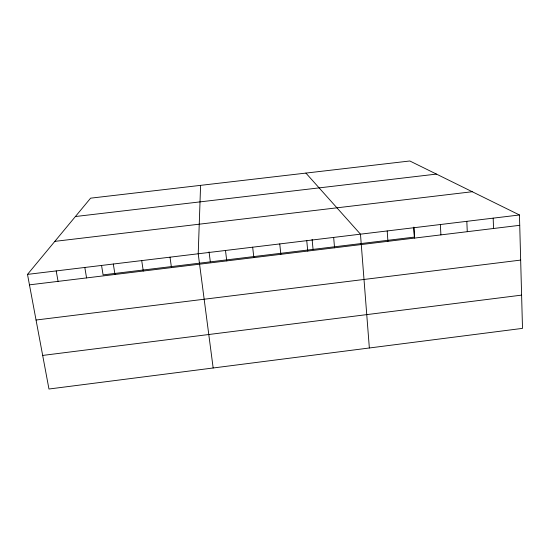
<?xml version="1.0" encoding="UTF-8"?>
<svg xmlns="http://www.w3.org/2000/svg" width="550" height="550" viewBox="0 0 550 550"><rect width="100%" height="100%" fill="white"/><g stroke="black" fill="none" stroke-linecap="round" stroke-linejoin="round"><path stroke-width="0.82" d="M200.592 185.357L198.213 253.77L213.159 367.984M27.5 274.388L90.606 198.165L409.832 160.985L519.454 214.974L522.5 328.371L48.964 389.015L27.5 274.388L519.454 214.974M42.673 355.431L521.606 295.123M36.046 320.024L520.664 260.088M29.459 284.852L519.729 225.314M54.842 241.367L472.257 191.73M75.405 216.528L436.459 174.096M305.903 173.092L360.47 234.176L369.353 347.985M56.203 270.916L58.066 281.373M84.81 267.465L86.57 277.915M101.585 265.636L103.091 274.876L414.453 237.084L413.848 227.081M113.314 264.021L114.971 274.464M141.714 260.59L143.275 271.026M170.012 257.173L171.476 267.603M209.048 251.804L210.327 261.862M225.486 250.477L226.758 260.893M252.67 247.191L253.846 257.599M279.757 243.918L280.844 254.32M306.756 240.659L307.746 251.054M312.111 239.36L313.053 249.391M333.657 237.414L334.558 247.803M387.193 230.945L387.915 241.319M413.827 227.728L414.453 238.095M440.364 224.524L440.908 234.884M466.819 221.327L467.273 231.688M493.178 218.144L493.543 228.491"/></g></svg>
